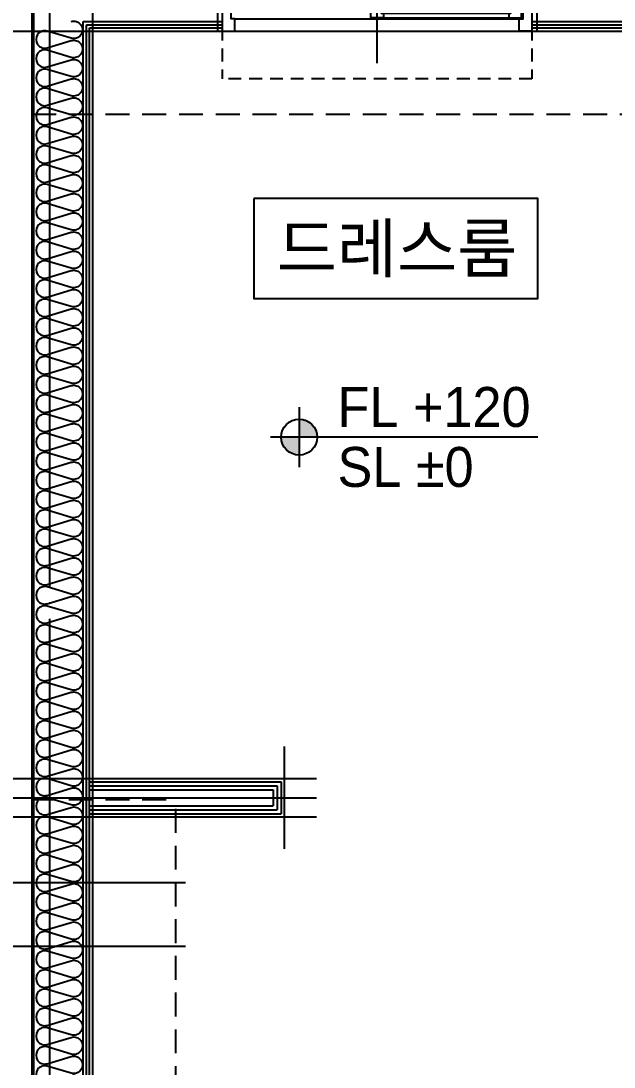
# Model space of a CAD drawing. Header units: millimetres. Extents: x -24416 to 92204, y -190080 to 23760.
# Drawn here: x 7874 to 9731, y -88826 to -85552 of the extents above; entities that cross this region are included whole.
import ezdxf
from ezdxf.enums import TextEntityAlignment as Align
from ezdxf.xclip import XClip

# ---------------------------------------------------------------- set-up
doc = ezdxf.new("R2010")
doc.units = ezdxf.units.MM
doc.header["$LTSCALE"] = 50
doc.header["$XCLIPFRAME"] = 0
for name, pattern in [('AUDIT_D_220706163347-0', [0]), ('CEN', [62, 60, -1, 0, -1]), ('H', [1.3, 0.8, -0.5]), ('HID', [2.3, 1.5, -0.8])]:
    doc.linetypes.add(name, pattern=pattern)
for name, color, linetype in [('A-레벨', 7, 'AUDIT_D_220706163347-0'), ('A-창호부호', 4, 'Continuous'), ('CEN_CON', 1, 'CEN'), ('CEN_WALL', 12, 'CEN'), ('CONC', 2, 'Continuous'), ('dan1', 7, 'HID'), ('INS', 8, 'Continuous'), ('WAL_DRY', 7, 'Continuous'), ('WIN', 4, 'Continuous'), ('실명', 3, 'AUDIT_D_220706163347-0'), ('실명박스', 7, 'AUDIT_D_220706163347-0'), ('커튼박스', 6, 'Continuous')]:
    doc.layers.add(name, color=color, linetype=linetype)
doc.layers.add('Defpoint', color=135, linetype='Continuous', plot=False)
doc.layers.add('MC', color=135, linetype='Continuous', plot=False)
doc.styles.add('HAUD01', font='Dotum.ttf')

# ---------------------------------------------------------------- blocks, each defined once
blk = doc.blocks.new('U-121A(기본)', base_point=(-97042.6, -98978.4))
at = {"layer": 'CEN_CON'}
blk.add_line((-98987.6, -97298.4), (-96437.6, -97298.4), dxfattribs=at)
at = {"layer": 'MC'}
blk.add_line((-101097.6, -97098.4), (-96437.6, -97098.4), dxfattribs=at)
blk = doc.blocks.new('WIN_이중창_1000')
at = {"layer": 'Defpoint'}
for p, q in [((-15, 240), (-15, 0)), ((985, 240), (985, 0))]:
    blk.add_line(p, q, dxfattribs=at)
at = {"layer": 'WIN'}
blk.add_line((485, -100), (485, 340), dxfattribs=at)
at = {"layer": 'WIN', "color": 8}
for p, q in [((942, 240), (28, 240)), ((897, 237), (505, 237)), ((897, 202), (505, 202)), ((465, 196), (73, 196)), ((930, 158), (40, 158)), ((465, 161), (73, 161)), ((930, 120), (40, 120)), ((897, 117), (505, 117)), ((465, 76), (73, 76)), ((897, 82), (505, 82)), ((930, 38), (40, 38)), ((465, 41), (73, 41)), ((930, 0), (40, 0))]:
    blk.add_line(p, q, dxfattribs=at)
at = {"layer": 'WIN'}
for points in [[(40, 158), (28, 158), (28, 240), (0, 240), (0, 120), (40, 120), (40, 158)], [(505, 216.5), (505, 202), (465, 202), (465, 237), (505, 237), (505, 222.5)], [(897, 216.5), (897, 202), (937, 202), (937, 237), (897, 237), (897, 222.5)], [(930, 158), (942, 158), (942, 240), (970, 240), (970, 120), (930, 120), (930, 158)], [(904, 222.5), (904, 216.5), (498, 216.5), (498, 222.5), (904, 222.5)], [(73, 175.5), (73, 161), (33, 161), (33, 196), (73, 196), (73, 181.5)], [(472, 181.5), (472, 175.5), (66, 175.5), (66, 181.5), (472, 181.5)], [(465, 175.5), (465, 161), (505, 161), (505, 196), (465, 196), (465, 181.5)], [(40, 38), (28, 38), (28, 120), (0, 120), (0, 0), (40, 0), (40, 38)], [(505, 96.5), (505, 82), (465, 82), (465, 117), (505, 117), (505, 102.5)], [(904, 102.5), (904, 96.5), (498, 96.5), (498, 102.5), (904, 102.5)], [(897, 96.5), (897, 82), (937, 82), (937, 117), (897, 117), (897, 102.5)], [(930, 38), (942, 38), (942, 120), (970, 120), (970, 0), (930, 0), (930, 38)], [(73, 55.5), (73, 41), (33, 41), (33, 76), (73, 76), (73, 61.5)], [(465, 55.5), (465, 41), (505, 41), (505, 76), (465, 76), (465, 61.5)], [(472, 61.5), (472, 55.5), (66, 55.5), (66, 61.5), (472, 61.5)]]:
    blk.add_lwpolyline(points, dxfattribs=at)
blk = doc.blocks.new('insul1')
blk.add_lwpolyline([(0, 0.25, 1.344031), (0.35, 0.25), (0.2, 0.75, -1.344031), (0.55, 0.75), (0.4, 0.25)], format="xyb")
blk = doc.blocks.new('U-121B(기본)1', base_point=(-58206.9, -129495.9))
at = {"layer": 'CEN_CON'}
blk.add_line((-82771.9, -129795.9), (-82771.9, -119160.9), dxfattribs=at)
at = {"layer": 'CEN_WALL'}
blk.add_line((-83376.9, -124255.9), (-81936.9, -124255.9), dxfattribs=at)
at = {"layer": 'CONC'}
blk.add_line((-82826.9, -127805.9), (-82826.9, -121665.9), dxfattribs=at)
at = {"layer": 'dan1'}
for p, q in [((-82826.9, -122115.9), (-79026.9, -122115.9)), ((-82826.9, -124260.9), (-82376.9, -124260.9)), ((-82376.9, -127355.9), (-82376.9, -124260.9))]:
    blk.add_line(p, q, dxfattribs=at)
at = {"layer": 'INS'}
for p, q in [((-82821.9, -127800.9), (-82821.9, -121670.9)), ((-82666.9, -127645.9), (-82666.9, -121825.9)), ((-82666.9, -121825.9), (-82231.9, -121825.9)), ((-81261.9, -121825.9), (-80846.9, -121825.9))]:
    blk.add_line(p, q, dxfattribs=at)
at = {"layer": 'MC'}
for p, q in [((-82636.9, -129795.9), (-82636.9, -119160.9)), ((-83376.9, -121855.9), (-80606.9, -121855.9)), ((-82036.9, -124415.9), (-82036.9, -124095.9)), ((-83376.9, -124195.9), (-81936.9, -124195.9)), ((-83376.9, -124315.9), (-81936.9, -124315.9))]:
    blk.add_line(p, q, dxfattribs=at)
at = {"layer": 'WAL_DRY'}
for p, q in [((-82656.9, -127635.9), (-82656.9, -121835.9)), ((-82656.9, -121835.9), (-82231.9, -121835.9)), ((-82646.9, -127625.9), (-82646.9, -121845.9)), ((-82646.9, -121845.9), (-82231.9, -121845.9)), ((-81261.9, -121835.9), (-80846.9, -121835.9)), ((-81261.9, -121845.9), (-80846.9, -121845.9)), ((-82646.9, -124205.9), (-82046.9, -124205.9)), ((-82046.9, -124205.9), (-82046.9, -124305.9)), ((-82646.9, -124218.4), (-82059.4, -124218.4)), ((-82646.9, -124230.9), (-82071.9, -124230.9)), ((-82071.9, -124230.9), (-82071.9, -124280.9)), ((-82059.4, -124218.4), (-82059.4, -124293.4)), ((-82646.9, -124280.9), (-82071.9, -124280.9)), ((-82646.9, -124293.4), (-82059.4, -124293.4)), ((-82646.9, -124305.9), (-82046.9, -124305.9))]:
    blk.add_line(p, q, dxfattribs=at)
at = {"layer": '커튼박스', "linetype": 'H'}
for p, q in [((-82231.9, -121845.9), (-82231.9, -122005.9)), ((-81261.9, -121845.9), (-81261.9, -122005.9)), ((-81261.9, -122005.9), (-82231.9, -122005.9))]:
    blk.add_line(p, q, dxfattribs=at)
at = {"layer": 'INS', "xscale": -150.0000000000003, "yscale": 150.0000000000003, "zscale": 150.0000000000001, "rotation": 90, "row_count": 1, "column_count": 97, "row_spacing": 7.888609052210118e-30, "column_spacing": -60.00000000000016}
blk.add_blockref('insul1', (-82666.9, -121825.9), dxfattribs=at)
at = {"layer": 'WIN', "xscale": -1}
blk.add_blockref('WIN_이중창_1000', (-81261.9, -121855.9), dxfattribs=at)
blk = doc.blocks.new('A$Cb33ca4a3')
at = {"layer": 'A-레벨'}
h = blk.add_hatch(color=256, dxfattribs=at)
h.paths.add_polyline_path([(8745, -110670.8), (8745, -110614.5), (8688.7, -110614.5, 0.414214)])
h.paths.add_polyline_path([(8745, -110558.3), (8745, -110614.5), (8801.2, -110614.5, 0.414214)])
for p, q in [((8745, -110520.8), (8745, -110708.3)), ((9492.1, -110614.5), (8655, -110614.5))]:
    blk.add_line(p, q, dxfattribs=at)
blk.add_circle((8745, -110614.5), 56.2, dxfattribs=at)
at = {"layer": 'A-레벨', "color": 4, "style": 'HAUD01'}
for s, p in [('FL +120', (8865, -110582.6)), ('SL %%P0', (8865, -110770.3))]:
    blk.add_text(s, height=125, dxfattribs=at).set_placement(p)

msp = doc.modelspace()

# ---------------------------------------------------------------- linework, layer by layer
at = {"layer": '실명박스'}
msp.add_lwpolyline([(8603.5, -86107.8), (8603.5, -86420.3), (9492.5, -86420.3), (9492.5, -86107.8)], close=True, dxfattribs=at)

# ---------------------------------------------------------------- block references
msp.add_blockref('U-121B(기본)1', (32528.9, -93223.4))
ref = msp.add_blockref('U-121A(기본)', (7783.9, -90128.4))
XClip(ref).set_block_clipping_path([(-98322.3683535215, -102373.3508954951), (-71997.5938625024, -85853.350897206)])
at = {"layer": 'A-창호부호'}
msp.add_blockref('A$Cb33ca4a3', (0, 23760), dxfattribs=at)

# ---------------------------------------------------------------- texts
at = {"layer": '실명', "style": 'HAUD01'}
msp.add_text('드레스룸', height=150, dxfattribs=at).set_placement((9051.5, -86261.8), align=Align.MIDDLE)

doc.saveas('drawing.dxf')
